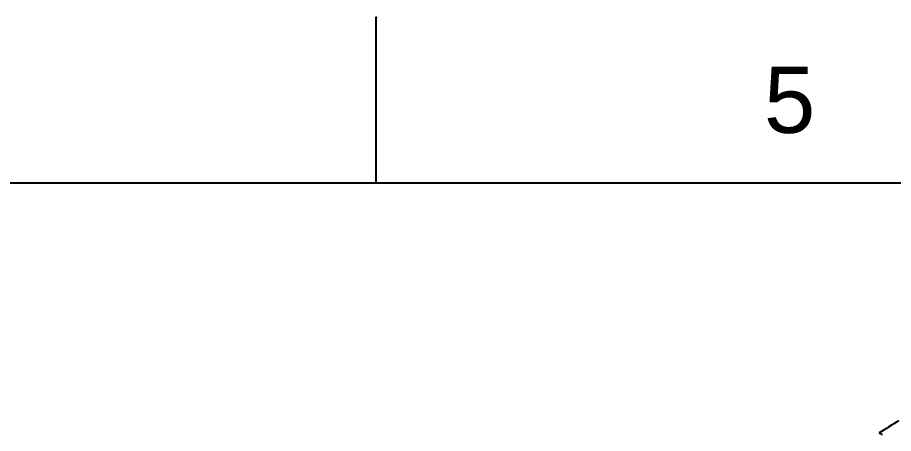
# Model space of a CAD drawing. Header units: millimetres. Extents: x 601 to 1195, y -13 to 407.
# Drawn here: x 867.4 to 942.3, y 371.2 to 406.7 of the extents above; entities that cross this region are included whole.
import ezdxf

# ---------------------------------------------------------------- set-up
doc = ezdxf.new("R2010")
doc.units = ezdxf.units.MM
doc.header["$LTSCALE"] = 0.1
doc.styles.get("Standard").update_dxf_attribs({"font": 'arial.ttf'})

msp = doc.modelspace()

# ---------------------------------------------------------------- linework, layer by layer
for p, q in [((898.039, 392.586), (898.039, 406.728)), ((1180.867, 392.586), (615.21, 392.586))]:
    msp.add_line(p, q)
at = {"color": 7, "linetype": 'Continuous'}
for p, q in [((941.04, 371.232), (941.042, 371.233)), ((941.042, 371.233), (941.056, 371.237))]:
    msp.add_line(p, q, dxfattribs=at)
msp.add_arc((982.961, 304.665), 78.667, 120.75526, 122.2013, dxfattribs=at)
msp.add_open_spline([(941.056, 371.237), (941.091, 371.241), (941.188, 371.176), (941.262, 371.11), (941.311, 371.062)], degree=3, knots=[0, 0, 0, 0, 0.33929, 1, 1, 1, 1], dxfattribs=at)
msp.add_point((898.039, 406.728))

# ---------------------------------------------------------------- texts
at = {"insert": (933.392, 399.657), "char_height": 5.657, "attachment_point": 5}
msp.add_mtext_dynamic_manual_height_columns('5', width=50, gutter_width=12.5, heights=[0], dxfattribs=at)

doc.saveas('drawing.dxf')
